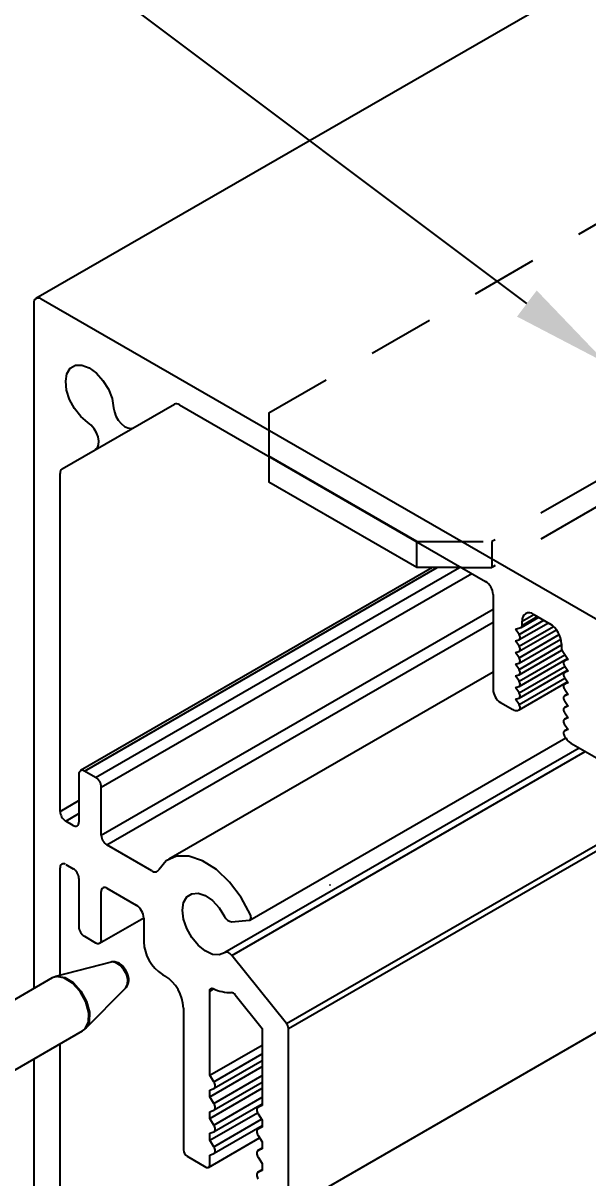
# Model space of a CAD drawing. Header units: inches. Extents: x -1.8 to 12.9, y -12.4 to 0.3.
# Drawn here: x 8.273 to 9.337, y -6.207 to -4.029 of the extents above; entities that cross this region are included whole.
import ezdxf
from ezdxf import colors
from ezdxf.entities.mleader import LeaderData, LeaderLine
from ezdxf.math import Vec2, Vec3

# ---------------------------------------------------------------- set-up
doc = ezdxf.new("R2010")
doc.units = ezdxf.units.IN
doc.header["$LTSCALE"] = 0.5
doc.header["$MEASUREMENT"] = 0
doc.linetypes.add('HIDDEN', pattern=[0.375, 0.25, -0.125])
for name, color, linetype in [('Brackets', 181, 'CONTINUOUS'), ('FAB DWG', 221, 'CONTINUOUS'), ('Hardware', 242, 'CONTINUOUS'), ('Housing', 150, 'CONTINUOUS')]:
    doc.layers.add(name, color=color, linetype=linetype)
doc.styles.add('LSAD_Standard', font='arial.ttf')

msp = doc.modelspace()

# ---------------------------------------------------------------- linework, layer by layer
at = {"layer": 'Brackets', "linetype": 'HIDDEN', "transparency": 16777216}
for p, q in [((8.7357, -4.7644), (9.8041, -4.1476)), ((9.9416, -4.5535), (9.156, -5.007)), ((9.9416, -4.6023), (9.156, -5.0558)), ((8.7357, -4.7644), (8.7357, -4.846)), ((9.0146, -5.007), (9.156, -5.007)), ((9.156, -5.007), (9.156, -5.0558)), ((9.0992, -5.0558), (9.156, -5.0558))]:
    msp.add_line(p, q, dxfattribs=at)
at = {"layer": 'Brackets', "transparency": 16777216}
for p, q in [((9.0146, -5.007), (8.7357, -4.846)), ((8.7357, -4.846), (8.7357, -4.8948)), ((9.0146, -5.0558), (8.7357, -4.8948)), ((9.0146, -5.0558), (9.0146, -5.007)), ((9.0992, -5.0558), (9.0146, -5.0558))]:
    msp.add_line(p, q, dxfattribs=at)
at = {"layer": 'Hardware', "transparency": 16777216}
for p, q in [((8.4386, -5.7998), (8.334, -5.8271)), ((8.3275, -5.8297), (8.0958, -5.9635)), ((8.335, -5.8276), (8.3295, -5.8289)), ((8.3905, -5.925), (8.4665, -5.8481)), ((8.1321, -6.0753), (8.385, -5.9293))]:
    msp.add_line(p, q, dxfattribs=at)
at = {"layer": 'Hardware', "transparency": 16777216, "flags": 128}
for points in [[(8.4665, -5.8481), (8.4665, -5.848), (8.4697, -5.8417), (8.47, -5.8329), (8.4673, -5.8229), (8.462, -5.8133), (8.4549, -5.8054), (8.4471, -5.8006), (8.4398, -5.7995), (8.4386, -5.7998)], [(8.385, -5.9293), (8.3892, -5.9261), (8.3958, -5.9132), (8.3964, -5.8952), (8.3908, -5.8749), (8.38, -5.8552), (8.3656, -5.8393), (8.3497, -5.8294), (8.3349, -5.8272), (8.3275, -5.8297)], [(8.3346, -5.8269), (8.3365, -5.8266), (8.3513, -5.8288), (8.3671, -5.8386), (8.3815, -5.8544), (8.3922, -5.874)], [(8.3922, -5.874), (8.3977, -5.8943), (8.3971, -5.9122), (8.3906, -5.925), (8.3905, -5.925)]]:
    msp.add_lwpolyline(points, dxfattribs=at)
at = {"layer": 'Hardware', "transparency": 16777216}
for centre, radius, start, end in [((8.8526, -5.6322), 0.00108, 311.149, 14.3257), ((8.8501, -5.6545), 0.00144, 317.1649, 35.6534)]:
    msp.add_arc(centre, radius, start, end, dxfattribs=at)
msp.add_open_spline([(8.4663, -5.8478), (8.4669, -5.8473), (8.4692, -5.8455), (8.4712, -5.8402), (8.4723, -5.8326), (8.4706, -5.8233), (8.4659, -5.8136), (8.4586, -5.805), (8.4504, -5.8002), (8.4433, -5.7986), (8.4399, -5.7997), (8.4389, -5.8)], degree=3, knots=[0, 0, 0, 0, 0.0341972, 0.1359613, 0.2488412, 0.3845063, 0.5314127, 0.6791678, 0.836556, 0.9534937, 1, 1, 1, 1], dxfattribs=at)
at = {"layer": 'Housing', "transparency": 16777216}
for p, q in [((10.3044, -3.3897), (8.297, -4.5485)), ((9.3913, -5.1755), (8.307, -4.5495)), ((8.2929, -4.5577), (8.2929, -5.8497)), ((8.3465, -4.8696), (8.5579, -4.7476)), ((8.5674, -4.7488), (9.1443, -5.0819)), ((8.3424, -5.5157), (8.3424, -4.8787)), ((9.0441, -5.0558), (8.3808, -5.4387)), ((8.3883, -5.4395), (9.0529, -5.0558)), ((8.4095, -5.4517), (9.0953, -5.0558)), ((8.4201, -5.4701), (9.1185, -5.067)), ((9.1584, -5.1064), (9.1584, -5.286)), ((8.4201, -5.5606), (9.1584, -5.1344)), ((8.4308, -5.579), (9.1584, -5.1589)), ((9.2074, -5.182), (9.254, -5.1551)), ((9.2077, -5.1918), (9.2627, -5.1601)), ((9.2115, -5.1687), (9.2445, -5.1496)), ((9.2132, -5.1568), (9.2351, -5.1442)), ((9.2132, -5.165), (9.2422, -5.1482)), ((9.2132, -5.165), (9.2132, -5.1568)), ((9.2351, -5.1442), (9.2656, -5.1618)), ((9.2008, -5.1719), (9.2109, -5.1689)), ((9.2074, -5.182), (9.2008, -5.1719)), ((9.2074, -5.204), (9.2721, -5.1667)), ((9.2074, -5.2261), (9.2832, -5.1823)), ((9.2077, -5.2138), (9.2779, -5.1733)), ((9.2008, -5.1939), (9.2071, -5.1921)), ((9.2074, -5.204), (9.2008, -5.1939)), ((9.2074, -5.2481), (9.2875, -5.2018)), ((9.2077, -5.2359), (9.2863, -5.1906)), ((9.2875, -5.1997), (9.2875, -5.2079)), ((9.2008, -5.2159), (9.2071, -5.2141)), ((9.2074, -5.2261), (9.2008, -5.2159)), ((9.2074, -5.2702), (9.2938, -5.2203)), ((9.2077, -5.2579), (9.2882, -5.2115)), ((9.2898, -5.2144), (9.2998, -5.229)), ((9.2008, -5.238), (9.2071, -5.2361)), ((9.2074, -5.2481), (9.2008, -5.238)), ((9.2074, -5.2922), (9.2938, -5.2423)), ((9.2077, -5.28), (9.2988, -5.2274)), ((9.2992, -5.2281), (9.2929, -5.2317)), ((9.2933, -5.2316), (9.2992, -5.2281)), ((9.2998, -5.229), (9.2933, -5.2316)), ((9.2935, -5.2419), (9.2998, -5.251)), ((9.1584, -5.253), (8.5477, -5.6056)), ((9.2008, -5.26), (9.2071, -5.2582)), ((9.2074, -5.2702), (9.2008, -5.26)), ((9.2074, -5.3142), (9.2938, -5.2644)), ((9.2077, -5.302), (9.2988, -5.2495)), ((9.2992, -5.2502), (9.2929, -5.2538)), ((9.2933, -5.2536), (9.2992, -5.2502)), ((9.2998, -5.251), (9.2933, -5.2536)), ((9.2935, -5.264), (9.2998, -5.2731)), ((9.2008, -5.2821), (9.2071, -5.2802)), ((9.2074, -5.2922), (9.2008, -5.2821)), ((9.2077, -5.3241), (9.2988, -5.2715)), ((9.2992, -5.2722), (9.2929, -5.2758)), ((9.2933, -5.2757), (9.2992, -5.2722)), ((9.2998, -5.2731), (9.2933, -5.2757)), ((9.2935, -5.286), (9.2998, -5.2951)), ((9.1726, -5.3105), (9.1957, -5.3238)), ((9.2008, -5.3041), (9.2071, -5.3023)), ((9.2074, -5.3142), (9.2008, -5.3041)), ((9.2992, -5.2942), (9.2929, -5.2979)), ((9.2933, -5.2977), (9.2992, -5.2943)), ((9.2998, -5.2951), (9.2933, -5.2977)), ((9.2935, -5.3081), (9.2998, -5.3172)), ((9.2048, -5.3253), (9.2074, -5.3243)), ((9.2992, -5.3163), (9.2929, -5.3199)), ((9.2933, -5.3198), (9.2992, -5.3163)), ((9.2998, -5.3172), (9.2933, -5.3198)), ((9.2935, -5.3301), (9.2998, -5.3392)), ((9.2992, -5.3383), (9.2929, -5.342)), ((9.2933, -5.3418), (9.2992, -5.3384)), ((9.2998, -5.3392), (9.2933, -5.3418)), ((9.2935, -5.3522), (9.2998, -5.3613)), ((8.7002, -5.7205), (9.2953, -5.377)), ((9.2992, -5.3604), (9.2929, -5.364)), ((9.2933, -5.3638), (9.2992, -5.3604)), ((9.2998, -5.3613), (9.2933, -5.3638)), ((9.2933, -5.3739), (9.2959, -5.3779)), ((9.321, -5.3962), (8.6531, -5.7818)), ((9.305, -5.3869), (9.7044, -5.6175)), ((8.6659, -5.7872), (9.3322, -5.4026)), ((8.4095, -5.4517), (8.3883, -5.4395)), ((8.3777, -5.4456), (8.3777, -5.5361)), ((8.4201, -5.5606), (8.4201, -5.4701)), ((8.3424, -5.5157), (8.3777, -5.4953)), ((8.7694, -5.9159), (9.4954, -5.4968)), ((8.773, -5.925), (9.505, -5.5024)), ((8.353, -5.534), (8.3777, -5.5198)), ((8.3671, -5.5422), (8.353, -5.534)), ((8.5155, -5.6279), (8.4308, -5.579)), ((8.353, -5.6157), (8.3671, -5.6239)), ((8.3424, -5.8249), (8.3424, -5.6218)), ((8.3777, -5.6422), (8.3777, -5.7327)), ((8.4308, -5.6606), (8.4859, -5.6924)), ((8.4201, -5.7572), (8.4201, -5.6667)), ((8.7688, -6.269), (9.8044, -5.6712)), ((8.417, -5.7641), (8.5, -5.7162)), ((8.5, -5.7169), (8.5, -5.7301)), ((8.5, -5.7169), (8.5, -5.7618)), ((8.6659, -5.7239), (8.6987, -5.721)), ((8.3883, -5.7511), (8.4095, -5.7633)), ((8.7694, -5.9159), (8.6659, -5.7872)), ((8.3424, -5.8284), (8.3424, -5.8274)), ((8.5354, -5.8231), (8.5396, -5.8255)), ((8.6245, -5.8544), (8.6316, -5.8503)), ((8.6245, -6.0133), (8.6245, -5.8544)), ((8.6725, -5.8614), (8.7235, -5.9248)), ((8.575, -5.8868), (8.575, -6.1538)), ((8.7235, -5.9248), (8.7235, -6.0705)), ((8.773, -6.2599), (8.773, -5.925)), ((8.3424, -7.6932), (8.3424, -5.9539)), ((8.6245, -6.0133), (8.7235, -5.9562)), ((8.2929, -5.9825), (8.2929, -7.7912)), ((8.6323, -6.0255), (8.7235, -5.9729)), ((8.6328, -6.0378), (8.7235, -5.9854)), ((8.6245, -6.0541), (8.7235, -5.997)), ((8.6323, -6.0255), (8.6245, -6.0133)), ((8.6323, -6.0663), (8.7235, -6.0137)), ((8.6328, -6.0786), (8.7235, -6.0263)), ((8.6245, -6.095), (8.7235, -6.0378)), ((8.6245, -6.0411), (8.6323, -6.038)), ((8.6245, -6.0541), (8.6245, -6.0411)), ((8.6323, -6.0663), (8.6245, -6.0541)), ((8.6323, -6.1071), (8.7235, -6.0545)), ((8.6328, -6.1194), (8.7235, -6.0671)), ((8.7235, -6.069), (8.7151, -6.0738)), ((8.7156, -6.0735), (8.7235, -6.069)), ((8.7235, -6.0705), (8.7156, -6.0735)), ((8.6245, -6.0819), (8.6323, -6.0788)), ((8.6245, -6.095), (8.6245, -6.0819)), ((8.6245, -6.1358), (8.7144, -6.0839)), ((8.6323, -6.1071), (8.6245, -6.095)), ((8.6323, -6.148), (8.7221, -6.0961)), ((8.7156, -6.0861), (8.7235, -6.0982)), ((8.6328, -6.1603), (8.7235, -6.1079)), ((8.7235, -6.1098), (8.7151, -6.1146)), ((8.7156, -6.1144), (8.7235, -6.1098)), ((8.7235, -6.1113), (8.7156, -6.1144)), ((8.7235, -6.0982), (8.7235, -6.1113)), ((8.6224, -6.1869), (8.7185, -6.1314)), ((8.6245, -6.1227), (8.6323, -6.1196)), ((8.6245, -6.1358), (8.6245, -6.1227)), ((8.6323, -6.148), (8.6245, -6.1358)), ((8.7156, -6.1269), (8.7235, -6.139)), ((8.7235, -6.139), (8.7235, -6.1521)), ((8.6245, -6.1636), (8.6323, -6.1605)), ((8.7235, -6.1506), (8.7151, -6.1554)), ((8.7156, -6.1552), (8.7235, -6.1507)), ((8.7235, -6.1521), (8.7156, -6.1552)), ((8.582, -6.166), (8.6174, -6.1864)), ((8.6245, -6.1823), (8.6245, -6.1636)), ((8.7156, -6.1677), (8.7235, -6.1799)), ((8.7235, -6.1799), (8.7235, -6.1929)), ((8.7235, -6.1914), (8.7151, -6.1962)), ((8.7156, -6.196), (8.7235, -6.1915)), ((8.7235, -6.1929), (8.7156, -6.196))]:
    msp.add_line(p, q, dxfattribs=at)
at = {"layer": 'Housing', "transparency": 16777216, "flags": 128}
for points in [[(8.395, -4.7823), (8.3816, -4.771), (8.3698, -4.7562), (8.3605, -4.7391), (8.3547, -4.7214), (8.353, -4.7047), (8.3554, -4.6904), (8.3617, -4.68), (8.3715, -4.6744), (8.3836, -4.6741), (8.3972, -4.6791), (8.4108, -4.6891), (8.4232, -4.7029), (8.4334, -4.7195), (8.4403, -4.7372), (8.4434, -4.7544)], [(8.4434, -4.7544), (8.4447, -4.7622), (8.4477, -4.7702), (8.4521, -4.7779), (8.4576, -4.7845), (8.4637, -4.7896), (8.4699, -4.7926), (8.4757, -4.7935), (8.4807, -4.7921)], [(8.409, -4.8335), (8.4127, -4.8299), (8.4149, -4.8244), (8.4153, -4.8175), (8.414, -4.8096), (8.411, -4.8016), (8.4066, -4.794), (8.4011, -4.7873), (8.395, -4.7823)], [(9.2071, -5.1921), (9.2081, -5.1916), (9.2088, -5.1908), (9.2092, -5.1897), (9.2094, -5.1883), (9.2093, -5.1868), (9.2089, -5.1852), (9.2082, -5.1835), (9.2074, -5.182)], [(9.2071, -5.2141), (9.2081, -5.2136), (9.2088, -5.2128), (9.2092, -5.2117), (9.2094, -5.2104), (9.2093, -5.2088), (9.2089, -5.2072), (9.2082, -5.2056), (9.2074, -5.204)], [(9.2071, -5.2361), (9.2081, -5.2357), (9.2088, -5.2349), (9.2092, -5.2337), (9.2094, -5.2324), (9.2093, -5.2309), (9.2089, -5.2293), (9.2082, -5.2276), (9.2074, -5.2261)], [(9.2933, -5.2316), (9.2924, -5.2321), (9.2918, -5.233), (9.2914, -5.2342), (9.2913, -5.2356), (9.2914, -5.2371), (9.2919, -5.2388), (9.2926, -5.2404), (9.2935, -5.2419)], [(9.2071, -5.2582), (9.2081, -5.2577), (9.2088, -5.2569), (9.2092, -5.2558), (9.2094, -5.2544), (9.2093, -5.2529), (9.2089, -5.2513), (9.2082, -5.2497), (9.2074, -5.2481)], [(9.2933, -5.2536), (9.2924, -5.2542), (9.2918, -5.2551), (9.2914, -5.2562), (9.2913, -5.2576), (9.2914, -5.2592), (9.2919, -5.2608), (9.2926, -5.2624), (9.2935, -5.264)], [(9.2071, -5.2802), (9.2081, -5.2798), (9.2088, -5.279), (9.2092, -5.2778), (9.2094, -5.2765), (9.2093, -5.275), (9.2089, -5.2734), (9.2082, -5.2717), (9.2074, -5.2702)], [(9.2933, -5.2757), (9.2924, -5.2762), (9.2918, -5.2771), (9.2914, -5.2783), (9.2913, -5.2797), (9.2914, -5.2812), (9.2919, -5.2828), (9.2926, -5.2845), (9.2935, -5.286)], [(9.2071, -5.3023), (9.2081, -5.3018), (9.2088, -5.301), (9.2092, -5.2999), (9.2094, -5.2985), (9.2093, -5.297), (9.2089, -5.2954), (9.2082, -5.2938), (9.2074, -5.2922)], [(9.2933, -5.2977), (9.2924, -5.2983), (9.2918, -5.2991), (9.2914, -5.3003), (9.2913, -5.3017), (9.2914, -5.3033), (9.2919, -5.3049), (9.2926, -5.3065), (9.2935, -5.3081)], [(9.2074, -5.3243), (9.2082, -5.3237), (9.2089, -5.3229), (9.2093, -5.3218), (9.2094, -5.3204), (9.2093, -5.3189), (9.2089, -5.3173), (9.2082, -5.3158), (9.2074, -5.3142)], [(9.2933, -5.3198), (9.2924, -5.3203), (9.2918, -5.3212), (9.2914, -5.3224), (9.2913, -5.3238), (9.2914, -5.3253), (9.2919, -5.3269), (9.2926, -5.3286), (9.2935, -5.3301)], [(9.2933, -5.3418), (9.2924, -5.3424), (9.2918, -5.3432), (9.2914, -5.3444), (9.2913, -5.3458), (9.2914, -5.3474), (9.2919, -5.349), (9.2926, -5.3506), (9.2935, -5.3522)], [(9.2933, -5.3638), (9.2924, -5.3644), (9.2918, -5.3652), (9.2914, -5.3663), (9.2913, -5.3677), (9.2914, -5.3692), (9.2918, -5.3707), (9.2924, -5.3723), (9.2933, -5.3739)], [(8.701, -5.7106), (8.6836, -5.6781), (8.6618, -5.649), (8.637, -5.6253), (8.6109, -5.6086), (8.5853, -5.6), (8.562, -5.6001), (8.5426, -5.609), (8.5283, -5.626)], [(8.6526, -5.7821), (8.6422, -5.7863), (8.6296, -5.7852), (8.616, -5.7789), (8.6026, -5.768), (8.5907, -5.7534), (8.5813, -5.7365), (8.5753, -5.7188), (8.5732, -5.702), (8.5753, -5.6876), (8.5813, -5.6769), (8.5907, -5.6708), (8.6026, -5.67), (8.616, -5.6745), (8.6296, -5.6839), (8.6422, -5.6974), (8.6526, -5.7136)], [(8.6987, -5.721), (8.6999, -5.7207), (8.7009, -5.72), (8.7016, -5.719), (8.7021, -5.7176), (8.7023, -5.7161), (8.7022, -5.7143), (8.7017, -5.7125), (8.701, -5.7106)], [(8.6659, -5.7872), (8.6643, -5.7854), (8.6625, -5.7838), (8.6607, -5.7826), (8.6589, -5.7817), (8.6571, -5.7812), (8.6555, -5.7811), (8.6539, -5.7814), (8.6526, -5.7821)], [(8.6245, -5.8544), (8.6246, -5.853), (8.6249, -5.8518), (8.6255, -5.8508), (8.6262, -5.85), (8.6272, -5.8495), (8.6282, -5.8493), (8.6294, -5.8495), (8.6307, -5.8499)], [(8.6323, -6.038), (8.6334, -6.0373), (8.6342, -6.0363), (8.6347, -6.0349), (8.6349, -6.0332), (8.6347, -6.0313), (8.6342, -6.0294), (8.6334, -6.0274), (8.6323, -6.0255)], [(8.6323, -6.0788), (8.6334, -6.0781), (8.6342, -6.0771), (8.6347, -6.0757), (8.6349, -6.074), (8.6347, -6.0722), (8.6342, -6.0702), (8.6334, -6.0682), (8.6323, -6.0663)], [(8.7156, -6.0735), (8.7145, -6.0742), (8.7137, -6.0753), (8.7132, -6.0767), (8.7131, -6.0783), (8.7132, -6.0802), (8.7137, -6.0822), (8.7145, -6.0842), (8.7156, -6.0861)], [(8.6323, -6.1196), (8.6334, -6.119), (8.6342, -6.1179), (8.6347, -6.1165), (8.6349, -6.1148), (8.6347, -6.113), (8.6342, -6.111), (8.6334, -6.109), (8.6323, -6.1071)], [(8.7156, -6.1144), (8.7145, -6.115), (8.7137, -6.1161), (8.7132, -6.1175), (8.7131, -6.1192), (8.7132, -6.121), (8.7137, -6.123), (8.7145, -6.125), (8.7156, -6.1269)], [(8.6323, -6.1605), (8.6334, -6.1598), (8.6342, -6.1587), (8.6347, -6.1573), (8.6349, -6.1557), (8.6347, -6.1538), (8.6342, -6.1518), (8.6334, -6.1499), (8.6323, -6.148)], [(8.7156, -6.1552), (8.7145, -6.1559), (8.7137, -6.1569), (8.7132, -6.1583), (8.7131, -6.16), (8.7132, -6.1619), (8.7137, -6.1638), (8.7145, -6.1658), (8.7156, -6.1677)], [(8.7156, -6.196), (8.7145, -6.1967), (8.7137, -6.1978), (8.7132, -6.1991), (8.7131, -6.2008), (8.7132, -6.2027), (8.7137, -6.2047), (8.7145, -6.2066), (8.7156, -6.2085)]]:
    msp.add_lwpolyline(points, dxfattribs=at)
at = {"layer": 'Housing', "transparency": 16777216}
for centre, radius, start, end in [((8.3015, -4.5563), 0.00873, 50.7967, 189.214), ((8.5615, -4.757), 0.0101, 54.3815, 114.3139), ((8.3524, -4.8778), 0.0101, 125.6982, 185.6204), ((9.1277, -5.1078), 0.0307, 2.6055, 57.3945), ((9.2265, -5.1546), 0.0135, 50.7969, 189.2141), ((9.2095, -5.1655), 0.00371, 292.5514, 7.6417), ((9.2399, -5.2019), 0.0476, 2.6055, 57.3945), ((9.2995, -5.2074), 0.012, 182.3555, 215.7763), ((9.1891, -5.2846), 0.0307, 182.6055, 237.3945), ((9.2017, -5.315), 0.0107, 235.5961, 286.5608), ((9.3197, -5.3631), 0.028, 211.8168, 238.3212), ((8.3842, -5.4446), 0.00655, 50.7967, 189.214), ((8.3971, -5.4711), 0.0231, 2.6055, 57.3947), ((8.3654, -5.5146), 0.0231, 182.6055, 237.3945), ((8.3713, -5.5371), 0.00655, 230.7961, 9.2139), ((8.4432, -5.5595), 0.0231, 182.6055, 237.3945), ((8.3488, -5.6208), 0.00655, 50.7964, 189.214), ((8.3547, -5.6433), 0.0231, 2.6055, 57.3945), ((8.5211, -5.6213), 0.0086, 229.9538, 326.962), ((8.4266, -5.6657), 0.00655, 50.7969, 189.2141), ((8.4693, -5.7183), 0.0307, 2.6055, 57.3945), ((8.6679, -5.7075), 0.0165, 201.6575, 263.0713), ((8.4007, -5.7317), 0.0231, 182.6055, 237.3943), ((8.4137, -5.7583), 0.00655, 230.7967, 9.214), ((8.5768, -5.7583), 0.0768, 182.6055, 237.3945), ((8.4982, -5.8902), 0.0768, 2.6055, 57.3945), ((8.6644, -5.7769), 0.0804, 245.2098, 270.8907), ((8.6647, -5.8666), 0.00936, 33.898, 84.4976), ((8.7576, -5.9258), 0.0153, 2.6394, 39.7722), ((8.5903, -6.1531), 0.0154, 182.6055, 237.3943), ((8.6201, -6.183), 0.00437, 230.7967, 9.2141)]:
    msp.add_arc(centre, radius, start, end, dxfattribs=at)

# ---------------------------------------------------------------- leaders
at = {"layer": 'FAB DWG', "ltscale": 0.5, "transparency": 16777216}
ml = msp.add_multileader_mtext('Standard', dxfattribs=at)
ml.set_content('\\A1;BK00574 (x1)\\PHW00814 (x2)', color=256, style='LSAD_Standard')
ml.set_leader_properties()
ml.build(insert=Vec2(0, 0))
ml.multileader.update_dxf_attribs({"text_left_attachment_type": 2, "dogleg_length": 0.36, "arrow_head_size": 0.1875})
ctx = ml.context
ctx.base_point, ctx.char_height, ctx.arrow_head_size, ctx.landing_gap_size, ctx.plane_origin = Vec3(6.252, -4.0757), 0.1875, 0.1875, 0.09, Vec3(10.5548, 10.1658)
ctx.left_attachment, ctx.text_align_type = 2, 2
notes = []
notes.append((ctx, [(1, (1, 1, 0), (8.3674, -3.9162), (-1, 0), 0.2772, [(0, [(9.3721, -4.6706)], 0, [])])]))
ctx.mtext.insert, ctx.mtext.width, ctx.mtext.defined_height, ctx.mtext.alignment, ctx.mtext.flow_direction = Vec3(8.0002, -3.7949), 2.351815, 0.6491, 3, 5
ml = msp.add_multileader_mtext('Standard', dxfattribs=at)
ml.set_content('\\A1;BK00568 (x2)', color=256, style='LSAD_Standard')
ml.set_leader_properties()
ml.build(insert=Vec2(0, 0))
ml.multileader.update_dxf_attribs({"text_left_attachment_type": 2, "dogleg_length": 0.36, "arrow_head_size": 0.1875})
ctx = ml.context
ctx.base_point, ctx.char_height, ctx.arrow_head_size, ctx.landing_gap_size, ctx.plane_origin = Vec3(4.8387, -5.9456), 0.1875, 0.1875, 0.09, Vec3(6.6831, 11.4095)
ctx.left_attachment, ctx.text_align_type = 2, 2
notes.append((ctx, [(1, (1, 1, 0), (6.8689, -5.944), (-1, 0), 0.2772, [(0, [(6.5599, -6.906), (8.8922, -8.6492)], 0, [])])]))
ctx.mtext.insert, ctx.mtext.width, ctx.mtext.defined_height, ctx.mtext.alignment, ctx.mtext.flow_direction = Vec3(6.5017, -5.8227), 8.287107, 3.2689, 3, 5
for ctx, leaders in notes:
    for number, flags, end, landing, length, lines in leaders:
        leader = LeaderData()
        leader.index, (leader.has_last_leader_line, leader.has_dogleg_vector, leader.attachment_direction) = number, flags
        leader.last_leader_point, leader.dogleg_vector, leader.dogleg_length = Vec3(end), Vec3(landing), length
        for number, points, colour, breaks in lines:
            line = LeaderLine()
            line.index, line.vertices, line.color, line.breaks = number, Vec3.list(points), colors.encode_raw_color(colour), breaks
            leader.lines.append(line)
        ctx.leaders.append(leader)

doc.saveas('drawing.dxf')
